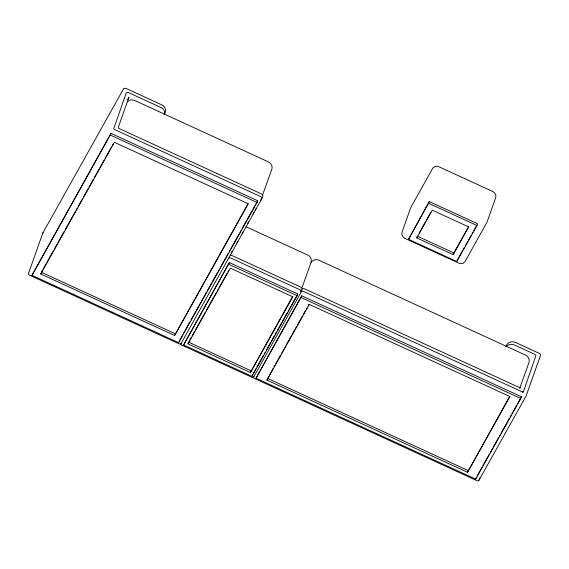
<?xml version="1.0" encoding="UTF-8"?>
<svg xmlns="http://www.w3.org/2000/svg" width="569" height="569" viewBox="0 0 569 569"><rect width="100%" height="100%" fill="white"/><g stroke="black" fill="none" stroke-linecap="round" stroke-linejoin="round"><path stroke-width="0.85" d="M31.992 275.332L111.055 133.395L257.672 200.743L257.06 202.479L178.616 342.673L31.992 275.332L111.055 133.395M40.74 273.981L114.412 142.321L248.312 203.823L174.64 335.49L40.74 273.981L42.654 269.926M164.341 114.803C165.714 111.83 163.459 108.515 160.678 107.377L128.245 92.477L127.043 92.427L126.126 93.266L113.715 128.701L114.298 129.398L261.079 196.796L262.017 198.268L180.956 343.733M174.64 335.49L248.056 203.638M178.616 342.673L182.692 334.75M183.623 344.956L229.357 262.579L297.751 293.995L297.139 295.731L252.017 376.372L183.623 344.956L229.357 262.579M187.969 343.861L230.338 268.134L292.793 296.819L250.424 372.553L187.969 343.861L191.177 337.495M250.424 372.553L292.544 296.634M252.017 376.372L252.629 374.637M479.788 477.889L478.913 480.364A1.607 1.095 29.2 0 1 477.092 480.734L254.791 378.62A1.607 1.095 29.2 0 1 253.703 376.913L253.888 376.394M256.029 378.214L301.762 295.837L521.439 396.749L520.827 398.478L475.705 479.119L256.029 378.214L301.762 295.837M266.932 380.135L309.301 304.408L509.924 396.557L467.547 472.284L266.932 380.135L273.163 368.356M408.542 239.343L429.311 201.59L477.604 223.773L476.993 225.509L456.843 261.527L408.542 239.343L429.311 201.59M416.793 237.927L417.411 236.199L453.834 252.928L453.223 254.663L416.793 237.927L432.319 210.189L468.742 226.924L453.223 254.663M456.843 261.527L457.455 259.798M467.547 472.284L509.668 396.373M475.705 479.119L476.317 477.384M302.175 287.331L311.072 262.281C311.919 259.5 310.461 256.299 307.808 255.104L246.057 226.739M523.395 391.749L535.948 355.511L535.059 354.459L514.732 345.12C511.993 343.811 508.003 344.039 506.282 346.848M262.586 194.918L271.861 169.157C272.707 166.368 271.249 163.168 268.596 161.973L134.199 100.244L130.529 99.817L127.136 101.808M519.746 388.158L529.021 362.396C529.867 359.608 528.409 356.407 525.756 355.22L318.704 260.111C316.065 258.881 312.666 259.891 311.136 262.366M42.888 232.913L123.651 88.629L125.536 88.209L161.603 104.774C165.593 106.211 166.952 111.375 164.036 114.525M127.641 99.667L128.935 97.285L118.295 127.328L118.594 128.288L262.003 194.193C264.4 195.601 261.299 198.723 260.773 200.132M43.521 268.376L46.125 263.732M46.992 262.181L47.86 260.63M48.721 259.08L53.493 250.566M54.354 249.016L56.957 244.371M57.825 242.821L64.325 231.199M65.193 229.656L75.158 211.839M76.026 210.288L77.327 207.97M78.188 206.419L82.526 198.673M83.394 197.123L88.159 188.602M89.027 187.059L93.359 179.313M94.226 177.763L98.992 169.242M99.86 167.691L104.191 159.946M105.059 158.402L109.824 149.882M110.692 148.331L111.56 146.781M112.427 145.237L113.288 143.687M183.559 333.199L184.861 330.874M185.729 329.323L190.06 321.577M190.928 320.027L195.693 311.513M196.561 309.963L200.9 302.217M201.76 300.667L206.533 292.146M207.401 290.595L211.732 282.85M212.6 281.299L217.365 272.779M218.233 271.235L219.101 269.685M219.968 268.134L220.836 266.584M221.697 265.033L228.197 253.418M229.065 251.868L229.933 250.317M230.801 248.767L239.037 234.051M239.905 232.501L241.199 230.182M242.067 228.631L246.405 220.886M247.273 219.335L252.039 210.815M252.906 209.264L257.672 200.743M231.291 252.814L232.159 251.263M236.932 242.743L237.792 241.192M242.131 233.446L242.999 231.896M247.764 223.375L248.632 221.825M252.97 214.079L253.838 212.529M255.132 210.203L256 208.652M192.038 335.952L194.634 331.314M195.494 329.764L205.445 311.99M206.305 310.446L216.248 292.672M217.116 291.129L217.984 289.585M218.845 288.035L227.059 273.355M227.927 271.811L228.788 270.268M253.497 373.086L256.1 368.435M256.968 366.884L263.475 355.255M264.343 353.705L265.211 352.154M266.512 349.828L270.851 342.069M271.719 340.518L274.322 335.866M275.19 334.316L276.491 331.99M277.359 330.44L281.698 322.687M282.565 321.136L287.338 312.609M288.206 311.058L290.809 306.407M291.677 304.856L297.751 293.995M300.852 291.712L302.153 288.803L301.214 287.324L231.469 255.289L230.267 255.239M253.603 377.105L300.795 292.758L301.179 290.972L300.29 289.92L230.552 257.885L229.35 257.835L228.532 258.49M274.03 366.813L274.891 365.262M275.759 363.719L280.517 355.22M281.378 353.676L283.974 349.039M284.841 347.495L285.702 345.945M286.57 344.401L291.328 335.902M292.189 334.359L294.785 329.721M295.645 328.171L296.513 326.627M297.381 325.084L302.132 316.584M303 315.034L305.596 310.397M306.456 308.853L307.324 307.31M308.185 305.766L309.052 304.216M419.133 233.112L425.598 221.554M426.466 220.018L430.776 212.308M453.834 252.928L468.493 226.732M457.881 259.03L462.597 250.602M463.458 249.066L464.311 247.536M465.172 246L467.746 241.405M468.6 239.869L471.175 235.274M472.035 233.738L472.889 232.202M473.749 230.673L476.324 226.071M505.905 346.571C506.972 342.325 511.972 340.575 515.649 342.524L539.611 353.527L540.344 354.203L540.486 355.447L526.105 396.017L478.814 480.549M477.185 475.833L481.957 467.305M482.825 465.755L489.333 454.126M490.201 452.575L492.804 447.924M493.672 446.373L498.444 437.838M499.312 436.288L500.179 434.737M501.047 433.187L509.291 418.457M510.158 416.906L511.026 415.356M511.894 413.805L516.666 405.277M517.534 403.727L521.439 396.749M302.103 289.258L302.921 288.604L304.116 288.661L520.215 387.902L519.846 387.781L520.585 387.674M301.179 291.861L301.997 291.207L303.199 291.257L522.925 392.169L522.562 392.048L523.295 391.941M492.619 191.433L438.834 166.724L436.857 166.212L434.616 166.617L432.767 168.168L410.676 207.728L402.091 231.981C401.102 234.528 402.71 237.479 405.142 238.496M428.699 203.325L476.993 225.509M405.085 238.468L458.863 263.17L460.847 263.689L463.088 263.283L464.93 261.733L487.028 222.166L495.613 197.92C496.602 195.373 494.987 192.422 492.562 191.404M110.436 135.13L257.06 202.479M228.745 264.315L297.139 295.731M301.15 297.573L520.827 398.478M41.359 272.252L175.252 333.754M188.581 342.133L251.036 370.817M267.544 378.399L468.166 470.556M253.703 376.913A1.607 1.095 29.2 0 1 251.882 377.29L182.144 345.248A1.607 1.095 29.2 0 1 181.056 343.541A1.607 1.095 29.2 0 1 179.235 343.918L29.581 275.176A1.607 1.095 29.2 0 1 28.493 273.469L42.789 233.105A1.607 1.095 29.2 0 1 43.472 232.565"/></g></svg>
